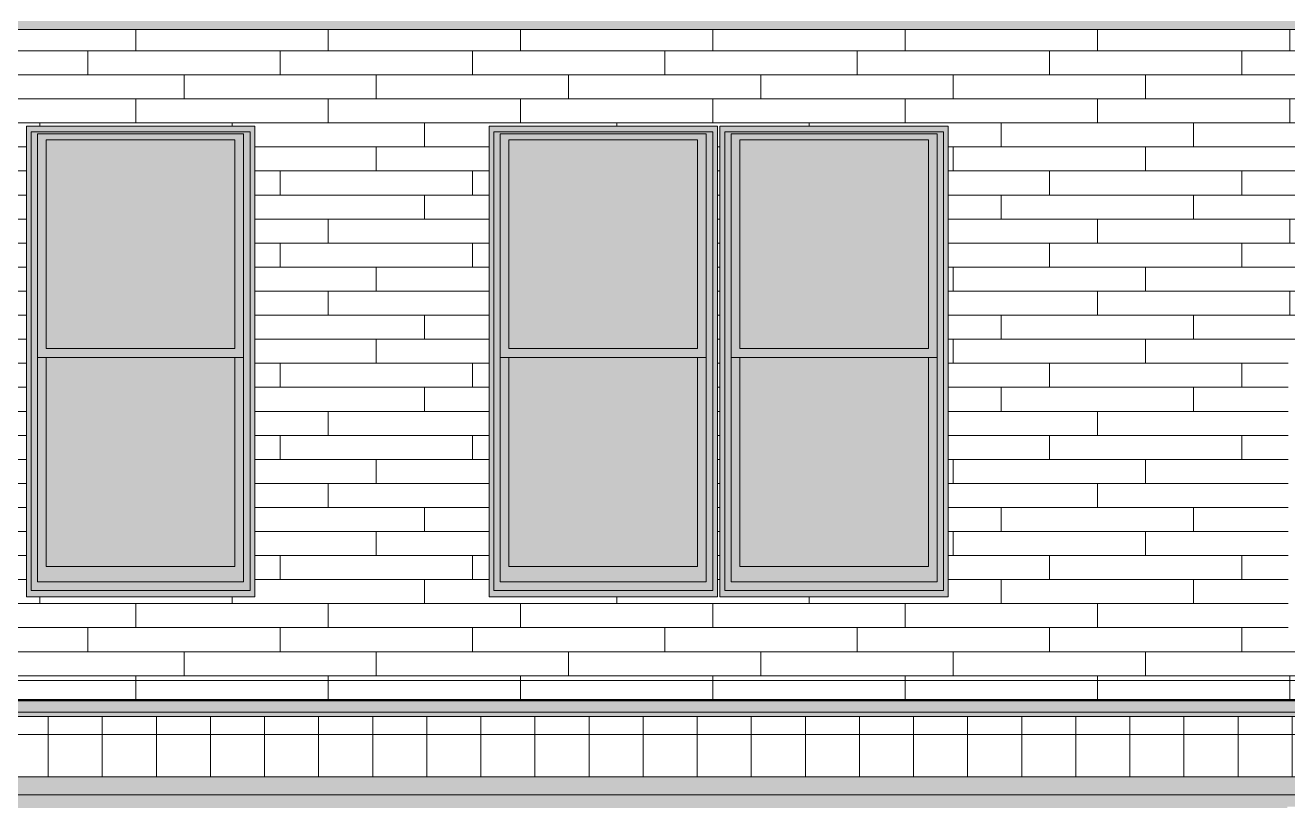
# Model space of a CAD drawing. Header units: inches. Extents: x -4178 to 1394, y -264 to 627.
# Drawn here: x 274 to 484, y -20 to 109.1 of the extents above; entities that cross this region are included whole.
import ezdxf

# ---------------------------------------------------------------- set-up
doc = ezdxf.new("R2010")
doc.units = ezdxf.units.IN
doc.header["$MEASUREMENT"] = 0
doc.linetypes.add('Grid Line 1_2_', pattern=[0.875, 0.5, -0.125, 0.125, -0.125])
for name, color, linetype, lineweight in [('0-4', 50, 'Continuous', 5), ('A-CLNG-1', 13, 'Continuous', 5), ('A-CLNG-2', 13, 'Continuous', 9), ('A-FLOR-5', 192, 'Continuous', 50), ('A-FLOR-LEVL-1', 51, 'Grid Line 1_2_', 9), ('A-FLOR-MCUT', 51, 'Continuous', 13), ('A-FLOR-PATT-1', 8, 'Continuous', 9), ('A-GLAZ-1', 151, 'Continuous', 9), ('A-WALL-PATT-2', 111, 'Continuous', 9)]:
    doc.layers.add(name, color=color, linetype=linetype, lineweight=lineweight)

# ---------------------------------------------------------------- blocks, each defined once
blk = doc.blocks.new('CTR - 1st Phase -Stairs _ Elevators_rvt-2-BUILDING ELEVATION - SOUTH')
at = {"layer": 'A-FLOR-LEVL-1'}
blk.add_line((9659.78, 0), (12376.81, 0), dxfattribs=at)
blk = doc.blocks.new('Window-Double_Hung-Andersen-400_Series-Tilt_Wash - 1st Floor-V57-BUILDING ELEVATION - SOUTH')
at = {"layer": 'A-GLAZ-1'}
h = blk.add_hatch(color=256, dxfattribs=at)
h.paths.add_polyline_path([(11742.81, 13.94), (11778.8, 13.94), (11778.8, 92.25), (11740.78, 92.25), (11740.78, 13.94), (11742.65, 13.94)], flags=0)
h.paths.add_polyline_path([(11776.93, 16.44), (11742.65, 16.44), (11742.65, 91), (11776.93, 91), (11776.93, 24.48)], flags=0)
h = blk.add_hatch(color=256, dxfattribs=at)
h.paths.add_polyline_path([(11775.49, 53.75), (11776.93, 53.75), (11776.93, 91), (11742.65, 90.99), (11742.65, 53.75), (11774.99, 53.75)], flags=0)
h.paths.add_polyline_path([(11774.99, 55.25), (11744.09, 55.25), (11744.09, 90), (11775.49, 90), (11775.49, 55.25)], flags=0)
for points in [[(11747.74, 55.25), (11775.49, 55.25), (11775.49, 90), (11744.09, 90), (11744.09, 55.25)], [(11742.65, 16.44), (11776.93, 16.47), (11776.93, 53.75), (11775.49, 53.75), (11775.49, 19), (11744.09, 19), (11744.09, 53.75), (11742.65, 53.75), (11742.65, 16.94)], [(11747.74, 19), (11775.49, 19), (11775.49, 53.75), (11744.09, 53.75), (11744.09, 19)]]:
    blk.add_hatch(color=256, dxfattribs=at).paths.add_polyline_path(points, flags=0)
for p, q in [((11778.8, 92.25), (11740.78, 92.25)), ((11740.78, 92.25), (11740.78, 13.94)), ((11740.78, 92.25), (11740.78, 13.94)), ((11778.8, 92.25), (11740.78, 92.25)), ((11741.59, 91.31), (11777.99, 91.31)), ((11741.59, 14.97), (11741.59, 91.31)), ((11742.65, 16.44), (11742.65, 91)), ((11742.65, 91), (11776.93, 91)), ((11776.93, 91), (11776.93, 16.44)), ((11777.99, 14.97), (11777.99, 91.31)), ((11778.8, 13.94), (11778.8, 92.25)), ((11778.8, 92.25), (11778.8, 13.94)), ((11744.09, 55.25), (11744.09, 90)), ((11744.09, 90), (11775.49, 90)), ((11775.49, 90), (11775.49, 55.25)), ((11775.49, 55.25), (11744.09, 55.25)), ((11742.65, 53.75), (11776.93, 53.75)), ((11744.09, 19), (11744.09, 53.75)), ((11775.49, 53.75), (11775.49, 19)), ((11775.49, 19), (11744.09, 19)), ((11777.99, 14.97), (11741.59, 14.97)), ((11776.93, 16.44), (11742.65, 16.44)), ((11740.78, 13.94), (11778.8, 13.94)), ((11740.78, 13.94), (11778.8, 13.94))]:
    blk.add_line(p, q, dxfattribs=at)
blk = doc.blocks.new('Window-Double_Hung-Andersen-400_Series-Tilt_Wash - 1st Floor-2636085-BUILDING ELEVATION - SOUTH')
at = {"layer": 'A-GLAZ-1'}
h = blk.add_hatch(color=256, dxfattribs=at)
h.paths.add_polyline_path([(11895.07, 13.94), (11932.4, 13.94), (11932.4, 92.25), (11894.38, 92.25), (11894.38, 13.94)], flags=0)
h.paths.add_polyline_path([(11930.53, 16.44), (11896.25, 16.44), (11896.25, 91), (11930.53, 91), (11930.53, 16.94)], flags=0)
h = blk.add_hatch(color=256, dxfattribs=at)
h.paths.add_polyline_path([(11930.11, 53.75), (11930.53, 53.77), (11930.53, 91), (11896.25, 90.99), (11896.25, 53.75), (11929.09, 53.75)], flags=0)
h.paths.add_polyline_path([(11929.09, 55.25), (11897.69, 55.25), (11897.69, 90), (11929.09, 90), (11929.09, 60.37)], flags=0)
for points in [[(11929.09, 55.25), (11929.09, 90), (11897.69, 90), (11897.69, 55.25), (11925.18, 55.25)], [(11930.53, 16.44), (11930.53, 53.75), (11929.09, 53.75), (11929.09, 19), (11897.69, 19), (11897.69, 53.75), (11896.25, 53.75), (11896.25, 16.44), (11930.11, 16.44)], [(11905.47, 19), (11929.09, 19), (11929.09, 53.75), (11897.69, 53.75), (11897.69, 19)]]:
    blk.add_hatch(color=256, dxfattribs=at).paths.add_polyline_path(points, flags=0)
for p, q in [((11932.4, 92.25), (11894.38, 92.25)), ((11894.38, 92.25), (11894.38, 13.94)), ((11894.38, 13.94), (11894.38, 92.25)), ((11932.4, 92.25), (11894.38, 92.25)), ((11895.19, 91.31), (11895.19, 14.97)), ((11895.19, 91.31), (11931.59, 91.31)), ((11896.25, 16.44), (11896.25, 91)), ((11896.25, 91), (11930.53, 91)), ((11930.53, 91), (11930.53, 16.44)), ((11931.59, 91.31), (11931.59, 14.97)), ((11932.4, 13.94), (11932.4, 92.25)), ((11932.4, 13.94), (11932.4, 92.25)), ((11897.69, 55.25), (11897.69, 90)), ((11897.69, 90), (11929.09, 90)), ((11929.09, 90), (11929.09, 55.25)), ((11929.09, 55.25), (11897.69, 55.25)), ((11896.25, 53.75), (11930.53, 53.75)), ((11897.69, 19), (11897.69, 53.75)), ((11929.09, 53.75), (11929.09, 19)), ((11929.09, 19), (11897.69, 19)), ((11931.59, 14.97), (11895.19, 14.97)), ((11930.53, 16.44), (11896.25, 16.44)), ((11894.38, 13.94), (11932.4, 13.94)), ((11894.38, 13.94), (11932.4, 13.94))]:
    blk.add_line(p, q, dxfattribs=at)

msp = doc.modelspace()

# ---------------------------------------------------------------- hatches: boundary and pattern name
at = {"layer": 'A-CLNG-1'}
msp.add_hatch(color=256, dxfattribs=at).paths.add_polyline_path([(1068.251, 108.375), (1074.111, 108.375), (1074.111, 109.75), (203.411, 109.75), (203.411, 108.375), (1067.547, 108.375)], flags=0)
at = {"layer": 'A-FLOR-PATT-1'}
h = msp.add_hatch(dxfattribs=at)
h.set_pattern_fill('FP_37', color=256, style=0, pattern_type=2)
h.set_pattern_definition([(0, (-11044.228, 0), (24, 24), [24, -24]), (0, (-11044.228, 9), (24, 24), [24, -24]), (0, (-11044.228, 18), (24, 24), [24, -24]), (90, (-11041.228, 21), (-24, 24), [24, -24]), (90, (-11032.228, 21), (-24, 24), [24, -24]), (90, (-11023.228, 21), (-24, 24), [24, -24])])
h.paths.add_polyline_path([(-1153.039, -5.265), (-1149.736, -5.25), (1044.461, -5.25), (1044.461, -3.25), (-1153.039, -3.265)], flags=0)
h = msp.add_hatch(dxfattribs=at)
h.set_pattern_fill('FP_38', color=256, style=0, pattern_type=2)
h.set_pattern_definition([(0, (-11044.2284, 0), (0, 4.798), []), (315, (-11044.2284, 0), (4.7984266, 0), [6.786, -6.786]), (45, (-11044.2284, 0), (4.7984266, 0), [6.786, -6.786])])
h.paths.add_polyline_path([(-1153.039, -6.015), (-1149.736, -6), (1044.461, -6), (1044.461, -5.25), (-1153.039, -5.265), (-1153.039, -6)], flags=0)
h = msp.add_hatch(dxfattribs=at)
h.set_pattern_fill('FP_39', color=256, style=0, pattern_type=2)
h.set_pattern_definition([(0, (-11044.228, 0), (0, 9), []), (90, (-11044.228, 0), (-9, 6e-16), [])])
h.paths.add_polyline_path([(-1153.039, -16), (1044.461, -15.999), (1044.461, -6), (-1153.039, -6.015), (-1153.039, -11.416)], flags=0)
h = msp.add_hatch(dxfattribs=at)
h.set_pattern_fill('FP_47', color=256, style=0, pattern_type=2)
h.set_pattern_definition([(0, (-11044.2284, 0), (15.36, 3.84), [1.267, -10.253, 1.267, -10.253, -61.44]), (0, (-11044.2284, 0), (15.36, 3.84), [-23.04, 1.267, -21.773, 1.267, -10.253, -26.88]), (0, (-11044.2284, 0), (15.36, 3.84), [-57.6, 1.267, -6.413, 1.267, -17.933]), (120, (-11038.4684, 1.92), (-11.0055376, 11.3821502), [1.267, -10.253, 1.267, -10.253, -61.44]), (120, (-11038.4684, 1.92), (-11.0055376, 11.3821502), [-23.04, 1.267, -21.773, 1.267, -10.253, -26.88]), (120, (-11038.4684, 1.92), (-11.0055376, 11.3821502), [-57.6, 1.267, -6.413, 1.267, -17.933]), (240, (-11036.5484, 9.6), (-4.3544624, -15.2221502), [1.267, -10.253, 1.267, -10.253, -61.44]), (240, (-11036.5484, 9.6), (-4.3544624, -15.2221502), [-23.04, 1.267, -21.773, 1.267, -10.253, -26.88]), (240, (-11036.5484, 9.6), (-4.3544624, -15.2221502), [-57.6, 1.267, -6.413, 1.267, -17.933])])
h.paths.add_polyline_path([(-25.956, -19), (1042.961, -19), (1042.961, -16), (-1147.039, -16), (-1147.039, -19), (-45.671, -19)], flags=0)
h = msp.add_hatch(dxfattribs=at)
h.set_pattern_fill('FP_44', color=256, style=0, pattern_type=2)
h.set_pattern_definition([(50, (-11044.228, 0), (27.5427, -2.40992), [2.88, -31.68]), (355, (-11044.228, 0), (-5.327844, 28.884266), [2.304, -25.344]), (100.451, (-11041.933, -0.2), (22.215316, 26.47393), [2.448, -26.924]), (46.184, (-11044.23, 7.68), (40.98187, -6.35642), [4.32, -47.52]), (96.636, (-11040.813, 7.15), (35.89075, 37.40619), [3.671, -40.386]), (351.184, (-11044.23, 7.68), (35.89097, 37.40622), [3.456, -38.016]), (21, (-11040.388, 5.76), (22.921036, -15.46073), [2.88, -31.68]), (326, (-11040.388, 5.76), (9.34353, 27.84574), [2.304, -25.344]), (71.451, (-11038.478, 4.472), (32.26477, 12.38442), [2.448, -26.924]), (37.5, (-11044.228, 0), (0.466855, 12.782707), [1.267, -23.77, 1.267, -24.461, -25.44]), (37.5, (-11044.228, 0), (0.466855, 12.782707), [-50.765, 1.267, -24.173]), (7.5, (-11044.228, 0), (10.10159, 15.14509), [1.267, -13.402, 1.267, -23.194, -9.696]), (7.5, (-11044.228, 0), (10.10159, 15.14509), [-39.13, 1.267, -8.429]), (327.5, (-11052.791, 0), (20.499161, -0.86578), [1.267, -8.333, 1.267, -28.685, -39.744]), (327.5, (-11052.791, 0), (20.499161, -0.86578), [-39.552, 1.267, -38.477]), (317.5, (-11056.631, 0), (22.39478, 3.844288), [1.267, -11.213, 1.267, -18.624, -28.224]), (317.5, (-11056.631, 0), (22.39478, 3.844288), [-32.371, 1.267, -26.957])])
h.paths.add_polyline_path([(13.475, -31), (231.211, -31), (231.211, -21), (245.211, -21), (245.211, -31), (483.961, -31), (483.961, -21), (497.961, -21), (497.961, -31), (795.961, -31), (795.961, -21), (809.961, -21), (809.961, -31), (1042.961, -31), (1042.961, -19), (-1147.039, -19), (-1147.039, -31), (-884.632, -31), (-884.632, -21), (-870.632, -21), (-870.632, -31), (-584.039, -31), (-584.039, -21), (-570.039, -21), (-570.039, -31), (-234.789, -31), (-234.789, -21), (-220.789, -21), (-220.789, -31), (-25.956, -31)], flags=0)
at = {"layer": 'A-WALL-PATT-2'}
h = msp.add_hatch(dxfattribs=at)
h.set_pattern_fill('FP_42', color=256, style=0, pattern_type=2)
h.set_pattern_definition([(0, (236.3736, 0.8), (0, 4), []), (90, (236.3736, 0.8), (-8, 8), [4, -28]), (90, (252.3736, 4.8), (-8, 8), [4, -28])])
h.paths.add_polyline_path([(1018.962, -3.25), (1038.961, -3.25), (1038.961, 0), (1045.461, 0), (1045.458, 108.375), (240.686, 108.375), (240.686, -3.25), (999.247, -3.25)], flags=0)
h.paths.add_polyline_path([(796.523, 8), (767.523, 8), (767.523, 53), (796.523, 53), (796.523, 8.938)], flags=0)
h.paths.add_polyline_path([(484.123, 8), (484.123, 53), (513.123, 53), (513.123, 8), (484.686, 8)], flags=0)
h.paths.add_polyline_path([(309.206, 13.938), (274.149, 13.938), (274.149, 92.25), (312.173, 92.25), (312.173, 13.938), (310.298, 13.938)], flags=0)
h.paths.add_polyline_path([(417.641, 13.938), (389.537, 13.981), (389.537, 92.25), (427.56, 92.25), (427.56, 13.938), (425.685, 13.938)], flags=0)
h.paths.add_polyline_path([(925.76, 13.938), (888.549, 13.938), (888.549, 92.25), (926.573, 92.25), (926.573, 13.938)], flags=0)
h.paths.add_polyline_path([(583.224, 13.938), (581.349, 13.938), (581.349, 92.25), (619.373, 92.25), (619.373, 13.938), (585.223, 13.938)], flags=0)
h.paths.add_polyline_path([(660.024, 13.938), (658.149, 13.938), (658.149, 92.25), (696.173, 92.25), (696.173, 13.938), (664.084, 13.938)], flags=0)
h.paths.add_polyline_path([(698.424, 13.938), (696.549, 13.938), (696.549, 92.25), (734.573, 92.25), (734.573, 13.938), (698.586, 13.938)], flags=0)
h.paths.add_polyline_path([(351.137, 13.938), (351.137, 92.25), (389.16, 92.25), (389.16, 13.938), (351.949, 13.938)], flags=0)
h.paths.add_polyline_path([(850.962, 13.938), (850.149, 13.938), (850.149, 92.25), (888.173, 92.21), (888.173, 13.938), (851.381, 13.938)], flags=0)

# ---------------------------------------------------------------- linework, layer by layer
at = {"layer": 'A-CLNG-2'}
msp.add_line((1074.111, 108.375), (203.411, 108.375), dxfattribs=at)
at = {"layer": 'A-FLOR-5'}
msp.add_line((1044.461, -3.25), (-1151.789, -3.25), dxfattribs=at)
at = {"layer": 'A-FLOR-LEVL-1'}
msp.add_line((-1383.7, 0), (1331.831, 0), dxfattribs=at)
at = {"layer": 'A-FLOR-MCUT'}
for p, q in [((1044.461, -5.25), (-1151.777, -5.25)), ((1044.461, -6), (-1151.772, -6)), ((1042.961, -16), (-1147.039, -16)), ((1042.961, -19), (-1147.039, -19))]:
    msp.add_line(p, q, dxfattribs=at)

# ---------------------------------------------------------------- block references
at = {"layer": '0-4'}
msp.add_blockref('CTR - 1st Phase -Stairs _ Elevators_rvt-2-BUILDING ELEVATION - SOUTH', (-11044.228, 0), dxfattribs=at)
at = {"layer": 'A-GLAZ-1'}
for name, p in [('Window-Double_Hung-Andersen-400_Series-Tilt_Wash - 1st Floor-V57-BUILDING ELEVATION - SOUTH', (-11466.628, 0)), ('Window-Double_Hung-Andersen-400_Series-Tilt_Wash - 1st Floor-2636085-BUILDING ELEVATION - SOUTH', (-11543.241, 0)), ('Window-Double_Hung-Andersen-400_Series-Tilt_Wash - 1st Floor-2636085-BUILDING ELEVATION - SOUTH', (-11504.841, 0))]:
    msp.add_blockref(name, p, dxfattribs=at)

doc.saveas('drawing.dxf')
